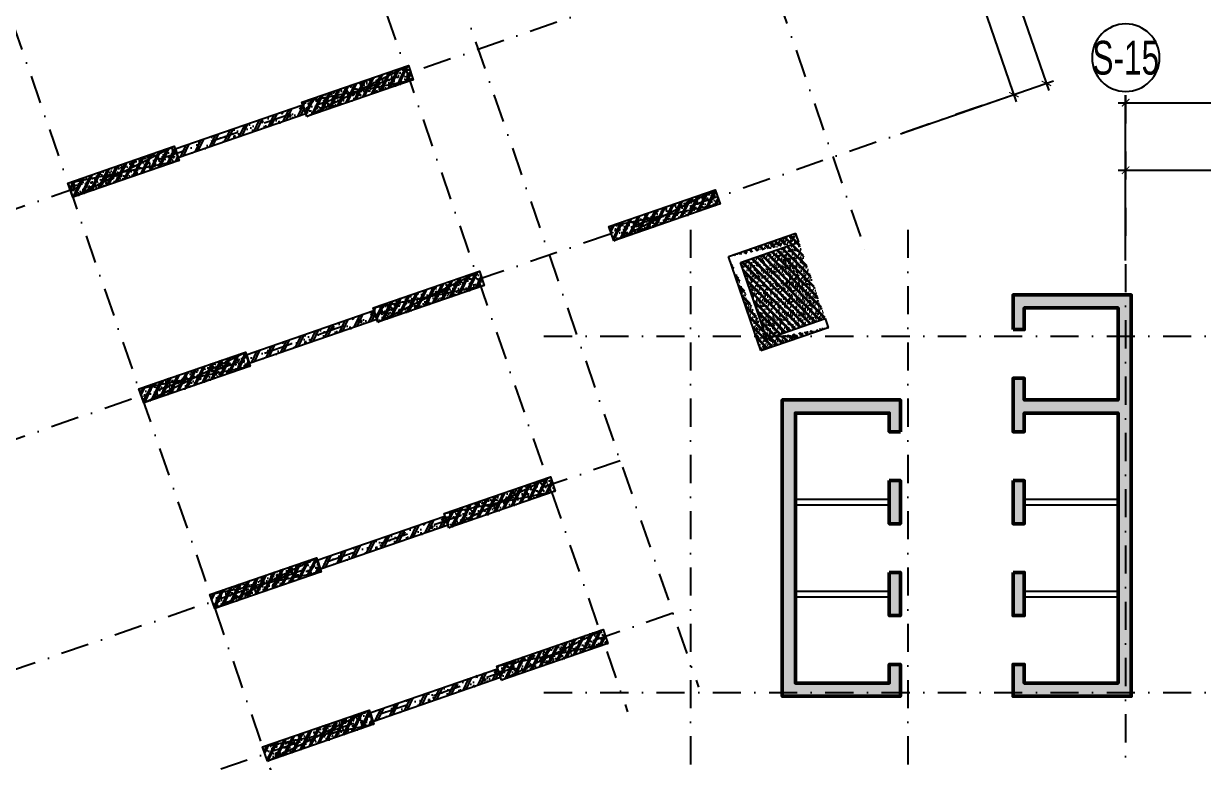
# Model space of a CAD drawing. Header units: millimetres. Extents: x -185400 to 961535, y -14070 to 330824.
# Drawn here: x -63294 to -31849, y 15707 to 35401 of the extents above; entities that cross this region are included whole.
import ezdxf
from ezdxf.enums import TextEntityAlignment as Align

# ---------------------------------------------------------------- set-up
doc = ezdxf.new("R2010")
doc.units = ezdxf.units.MM
doc.header["$LTSCALE"] = 300
doc.header["$MEASUREMENT"] = 0
doc.set_wipeout_variables(frame=1)
doc.linetypes.add('DASHDOT', pattern=[1, 0.5, -0.25, 0, -0.25])
doc.linetypes.add('HIDDEN', pattern=[0.375, 0.25, -0.125])
for name, color, linetype in [('AUDIT_I_220805193045-1', 50, 'Continuous'), ('AUDIT_I_220807103235-17', 50, 'Continuous'), ('KC2-COLUMN', 2, 'Continuous'), ('KC2-HATCH', 252, 'Continuous'), ('KT-Dim', 8, 'Continuous'), ('KT-Hatch', 251, 'Continuous'), ('KT-Kich thuoc', 9, 'Continuous'), ('KT-Luoi truc South Tower', 8, 'DASHDOT'), ('KT-Thay', 7, 'Continuous'), ('ST_MBDV Cot vach 220805$0$AUDIT_I_220805193045-5', 6, 'Continuous'), ('Xref_ST_MBDV Cot vach 30.7.2022$0$KT-Net cot vach', 6, 'Continuous')]:
    doc.layers.add(name, color=color, linetype=linetype)
doc.layers.add('KT-Chi gioi XD', color=7, linetype='HIDDEN', true_color=0x0066cc)
doc.layers.add('ST_MBDV Cot vach 220805$0$Xref_ST_MBDV Cot vach 30.7.2022$0$KT-Net cot vach', color=6, linetype='Continuous', lineweight=50)
doc.styles.add('Arial Narrow', font='ARIALN.TTF')
doc.styles.add('HBA-Text', font='GOTHIC.TTF')
doc.dimstyles.new('ccu12-200', dxfattribs={"dimscale": 200, "dimtxt": 2.5, "dimasz": 1, "dimexe": 1, "dimexo": 2, "dimgap": 1, "dimtad": 1, "dimdec": 0, "dimdsep": 46, "dimtxsty": 'Arial Narrow', "dimblk": 'ARCHTICK', "dimcen": -1, "dimdle": 1, "dimclrd": 256, "dimclre": 256, "dimclrt": 3, "dimadec": 0, "dimazin": 2, "dimtfac": 0.1, "dimtdec": 0, "dimtmove": 0, "dimatfit": 1, "dimldrblk": 'ARCHTICK', "dimfxl": 1, "dimtvp": 0.833333, "dimtolj": 1, "dimtzin": 12, "dimarcsym": 0})
pattern_1 = [(50, (-550, 3050), (286.904, -25.101), [30, -330]), (355, (-550, 3050), (-55.5, 300.877), [24, -264]), (100.451, (-526.1, 3047.9), (231.404, 275.776), [25.496, -280.457]), (46.184, (-550, 3130), (426.896, -66.208), [45, -495]), (96.636, (-514.43, 3124.5), (373.865, 389.647), [38.244, -420.685]), (351.184, (-550, 3130), (373.865, 389.65), [36, -396]), (21, (-510, 3110), (238.763, -161.048), [30, -330]), (326, (-510, 3110), (97.326, 290.06), [24, -264]), (71.451, (-490.1, 3096.58), (336.09, 129.012), [25.496, -280.457]), (37.5, (-550, 3050), (4.864, 133.1575), [0, -260.8, 0, -268, 0, -265]), (7.5, (-550, 3050), (105.228, 157.7647), [0, -152.8, 0, -254.8, 0, -101]), (327.5, (-639.2, 3050), (213.529, -9.022), [0, -100, 0, -312, 0, -414]), (317.5, (-679.2, 3050), (233.274, 40.042), [0, -130, 0, -207.2, 0, -294]), (45, (-550, 3050), (-120.208, 120.208), []), (45, (-550, 3099), (-120.208, 120.208), [])]

# ---------------------------------------------------------------- blocks, each defined once
blk = doc.blocks.new('_ARCHTICK')
at = {"color": 0, "linetype": 'ByBlock', "const_width": 0.15}
blk.add_lwpolyline([(-0.5, -0.5), (0.5, 0.5)], dxfattribs=at)
blk = doc.blocks.new('*D66')
at = {"layer": 'Defpoints', "color": 0, "transparency": 16777216}
for p in [(-42197, 37814, 0), (-36900, 33507), (-40305, 32332, 0)]:
    blk.add_point(p, dxfattribs=at)
at = {"layer": 'KT-Kich thuoc', "lineweight": -2, "transparency": 16777216}
for p, q in [((-41819, 37945), (-38604, 39055)), ((-38858, 39179), (-36835, 33318)), ((-39926, 32462), (-36711, 33573))]:
    blk.add_line(p, q, dxfattribs=at)
at = {"layer": 'KT-Kich thuoc', "lineweight": -2, "transparency": 16777216, "xscale": 200, "yscale": 200, "zscale": 200}
for p, rotation in [((-38793, 38990), 109.0471074763102), ((-36900, 33507), 289.0471074763101)]:
    blk.add_blockref('_ARCHTICK', p, dxfattribs=dict(at, rotation=rotation))
at = {"layer": 'KT-Kich thuoc', "color": 3, "transparency": 16777216, "insert": (-37416, 36397), "char_height": 500, "attachment_point": 5, "rotation": 289.0471, "style": 'Arial Narrow'}
blk.add_mtext('\\A1;5800', dxfattribs=at)
blk = doc.blocks.new('*D44')
at = {"layer": 'Defpoints', "color": 0, "transparency": 16777216}
for p in [(-48876, 62062, 0), (-36033, 33807), (-38792, 32854, 0)]:
    blk.add_point(p, dxfattribs=at)
at = {"layer": 'KT-Kich thuoc', "lineweight": -2, "transparency": 16777216}
for p, q in [((-48497, 62193), (-45928, 63080)), ((-46182, 63204), (-35968, 33617)), ((-38414, 32985), (-35844, 33872))]:
    blk.add_line(p, q, dxfattribs=at)
at = {"layer": 'KT-Kich thuoc', "lineweight": -2, "transparency": 16777216, "xscale": 200, "yscale": 200, "zscale": 200}
for p, rotation in [((-46117, 63015), 109.0471074763102), ((-36033, 33807), 289.0471074763101)]:
    blk.add_blockref('_ARCHTICK', p, dxfattribs=dict(at, rotation=rotation))
at = {"layer": 'KT-Kich thuoc', "color": 3, "transparency": 16777216, "insert": (-40645, 48559), "char_height": 500, "attachment_point": 5, "rotation": 289.0471, "style": 'Arial Narrow'}
blk.add_mtext('\\A1;30900', dxfattribs=at)
blk = doc.blocks.new('*D46')
at = {"layer": 'Defpoints', "color": 0, "transparency": 16777216}
for p in [(-25223, 31492), (-33923, 28684, 0), (-25223, 28649, 0)]:
    blk.add_point(p, dxfattribs=at)
at = {"layer": 'KT-Kich thuoc', "lineweight": -2, "transparency": 16777216}
for p, q in [((-34123, 31492), (-25023, 31492)), ((-33923, 29084), (-33923, 31692)), ((-25223, 29049), (-25223, 31692))]:
    blk.add_line(p, q, dxfattribs=at)
at = {"layer": 'KT-Kich thuoc', "lineweight": -2, "transparency": 16777216, "xscale": 200, "yscale": 200, "zscale": 200, "rotation": 180}
blk.add_blockref('_ARCHTICK', (-33923, 31492), dxfattribs=at)
at = {"layer": 'KT-Kich thuoc', "lineweight": -2, "transparency": 16777216, "xscale": 200, "yscale": 200, "zscale": 200}
blk.add_blockref('_ARCHTICK', (-25223, 31492), dxfattribs=at)
at = {"layer": 'KT-Kich thuoc', "color": 3, "transparency": 16777216, "insert": (-29573, 31947), "char_height": 500, "attachment_point": 5, "style": 'Arial Narrow'}
blk.add_mtext('\\A1;8700', dxfattribs=at)
blk = doc.blocks.new('*D50')
at = {"layer": 'Defpoints', "color": 0, "transparency": 16777216}
for p in [(-6323, 33292), (-33923, 28921), (-6323, 28921)]:
    blk.add_point(p, dxfattribs=at)
at = {"layer": 'KT-Kich thuoc', "lineweight": -2, "transparency": 16777216}
for p, q in [((-33923, 29321), (-33923, 33492)), ((-6323, 29321), (-6323, 33492)), ((-34123, 33292), (-6123, 33292))]:
    blk.add_line(p, q, dxfattribs=at)
at = {"layer": 'KT-Kich thuoc', "lineweight": -2, "transparency": 16777216, "xscale": 200, "yscale": 200, "zscale": 200, "rotation": 180}
blk.add_blockref('_ARCHTICK', (-33923, 33292), dxfattribs=at)
at = {"layer": 'KT-Kich thuoc', "lineweight": -2, "transparency": 16777216, "xscale": 200, "yscale": 200, "zscale": 200}
blk.add_blockref('_ARCHTICK', (-6323, 33292), dxfattribs=at)
at = {"layer": 'KT-Kich thuoc', "color": 3, "transparency": 16777216, "insert": (-20123, 33747), "char_height": 500, "attachment_point": 5, "style": 'Arial Narrow'}
blk.add_mtext('\\A1;27600', dxfattribs=at)
blk = doc.blocks.new('GRID-SYM-flat-73')
at = {"layer": 'AUDIT_I_220805193045-1'}
blk.add_circle((0, 0, 0), 900, dxfattribs=at)
at = {"layer": 'AUDIT_I_220805193045-1', "style": 'HBA-Text'}
blk.add_attdef('GRID', text='', height=900, rotation=359.6303, dxfattribs=at).set_placement((0, 0, 0), align=Align.MIDDLE_CENTER)
blk = doc.blocks.new('*U82')
h = blk.add_hatch()
h.set_pattern_fill('VATLIEU04', color=250, scale=40, style=0, pattern_type=2)
h.set_pattern_definition(pattern_1)
h.paths.add_polyline_path([(-475, -475), (-75, -475), (-75, 2525), (-475, 2525)])
at = {"color": 6, "ltscale": 0.25}
blk.add_lwpolyline([(-475, -475), (-75, -475), (-75, 2525), (-475, 2525)], close=True, dxfattribs=at)
at = {"layer": 'Defpoints', "linetype": 'ByBlock', "ltscale": 30}
for p, q in [((-75, -475), (-475, 2525)), ((-475, -475), (-75, 2525))]:
    blk.add_line(p, q, dxfattribs=at)
blk = doc.blocks.new('*U78')
h = blk.add_hatch()
h.set_pattern_fill('VATLIEU04', color=250, scale=40, style=0, pattern_type=2)
h.set_pattern_definition(pattern_1)
h.paths.add_polyline_path([(-475, -475), (-75, -475), (-75, 2525), (-475, 2525)])
at = {"color": 6, "ltscale": 0.25}
blk.add_lwpolyline([(-475, -475), (-75, -475), (-75, 2525), (-475, 2525)], close=True, dxfattribs=at)
at = {"layer": 'Defpoints', "linetype": 'ByBlock', "ltscale": 30}
for p, q in [((-75, -475), (-475, 2525)), ((-475, -475), (-75, 2525))]:
    blk.add_line(p, q, dxfattribs=at)
blk = doc.blocks.new('A$C4CF74F6B')
at = {"layer": 'KC2-HATCH'}
h = blk.add_hatch(dxfattribs=at)
h.set_pattern_fill('BT-01', color=256, scale=70, angle=200, pattern_type=2)
h.set_pattern_definition([(250, (-214155, -22588.96), (-486.8266, -130.4448), [52.5, -577.5]), (195, (-214155, -22588.96), (271.354, -461.5616), [42, -462]), (300.4514, (-214195.6, -22599.83), (-215.4732, -592.0062), [44.6181, -490.7995]), (246.1842, (-214107.13, -22720.5), (-741.6426, -146.6367), [78.75, -866.25]), (296.6356, (-214168.9, -22732.7), (-381.5894, -864.5314), [66.9272, -736.199]), (191.1842, (-214107.1, -22720.5), (-381.5887, -864.5317), [63, -693]), (221, (-214184.9, -22711.57), (-489.029, 121.9286), [52.5, -577.5]), (166, (-214184.9, -22711.57), (13.562, -535.2458), [42, -462]), (271.4514, (-214225.63, -22701.4), (-475.4674, -413.3168), [44.6181, -490.7995]), (237.5, (-214155.02, -22588.96), (71.70091, -221.88377), [0, -456.4, 0, -469, 0, -463.75]), (207.5, (-214155.02, -22588.96), (-78.61543, -322.4206), [0, -267.4, 0, -445.9, 0, -176.75]), (167.5, (-214008.33, -22535.57), (-356.54026, -112.96837), [0, -175, 0, -546, 0, -724.5]), (157.5, (-213942.55, -22511.63), (-359.6445, -205.47053), [0, -227.5, 0, -362.6, 0, -514.5]), (245, (-214155.02, -22588.96), (269.62657, -125.72893), []), (245, (-214125.7, -22669.54), (269.62657, -125.72893), [])])
h.paths.add_polyline_path([(-52848, 24252), (-52929, 24488), (-49527, 25663), (-49445, 25427)])
h = blk.add_hatch(dxfattribs=at)
h.set_pattern_fill('BT-01', color=256, scale=70, angle=200, pattern_type=2)
h.set_pattern_definition([(250, (-212262.2, -28071.4), (-486.8266, -130.4448), [52.5, -577.5]), (195, (-212262.2, -28071.4), (271.354, -461.5616), [42, -462]), (300.4514, (-212302.8, -28082.3), (-215.4732, -592.0062), [44.6181, -490.7995]), (246.1842, (-212214.3, -28202.97), (-741.6426, -146.6367), [78.75, -866.25]), (296.6356, (-212276.1, -28215.2), (-381.5894, -864.5314), [66.9272, -736.199]), (191.1842, (-212214.3, -28203), (-381.5887, -864.5317), [63, -693]), (221, (-212292.08, -28194), (-489.029, 121.9286), [52.5, -577.5]), (166, (-212292.1, -28194), (13.562, -535.2458), [42, -462]), (271.4514, (-212332.83, -28183.86), (-475.4674, -413.3168), [44.6181, -490.7995]), (237.5, (-212262.21, -28071.4), (71.70091, -221.88377), [0, -456.4, 0, -469, 0, -463.75]), (207.5, (-212262.2, -28071.4), (-78.61543, -322.4206), [0, -267.4, 0, -445.9, 0, -176.75]), (167.5, (-212115.52, -28018.02), (-356.54026, -112.96837), [0, -175, 0, -546, 0, -724.5]), (157.5, (-212049.75, -27994.08), (-359.6445, -205.47053), [0, -227.5, 0, -362.6, 0, -514.5]), (245, (-212262.2, -28071.4), (269.62657, -125.72893), []), (245, (-212232.88, -28152), (269.62657, -125.72893), [])])
h.paths.add_polyline_path([(-50955, 18769), (-51037, 19005), (-47634, 20181), (-47552, 19944)])
h = blk.add_hatch(dxfattribs=at)
h.set_pattern_fill('BT-01', color=256, scale=70, angle=200, pattern_type=2)
h.set_pattern_definition([(250, (-210369.4, -33553.86), (-486.8266, -130.4448), [52.5, -577.5]), (195, (-210369.4, -33553.86), (271.354, -461.5616), [42, -462]), (300.4514, (-210409.97, -33564.73), (-215.4732, -592.0062), [44.6181, -490.7995]), (246.1842, (-210321.5, -33685.4), (-741.6426, -146.6367), [78.75, -866.25]), (296.6356, (-210383.3, -33697.64), (-381.5894, -864.5314), [66.9272, -736.199]), (191.1842, (-210321.5, -33685.4), (-381.5887, -864.5317), [63, -693]), (221, (-210399.27, -33676.47), (-489.029, 121.9286), [52.5, -577.5]), (166, (-210399.27, -33676.47), (13.562, -535.2458), [42, -462]), (271.4514, (-210440, -33666.3), (-475.4674, -413.3168), [44.6181, -490.7995]), (237.5, (-210369.4, -33553.86), (71.70091, -221.88377), [0, -456.4, 0, -469, 0, -463.75]), (207.5, (-210369.4, -33553.86), (-78.61543, -322.4206), [0, -267.4, 0, -445.9, 0, -176.75]), (167.5, (-210222.72, -33500.47), (-356.54026, -112.96837), [0, -175, 0, -546, 0, -724.5]), (157.5, (-210156.94, -33476.53), (-359.6445, -205.47053), [0, -227.5, 0, -362.6, 0, -514.5]), (245, (-210369.4, -33553.86), (269.62657, -125.72893), []), (245, (-210340.08, -33634.44), (269.62657, -125.72893), [])])
h.paths.add_polyline_path([(-49062, 13287), (-49144, 13523), (-45741, 14698), (-45659, 14462)])
h = blk.add_hatch(dxfattribs=at)
h.set_pattern_fill('BT-01', color=256, scale=70, angle=200, pattern_type=2)
h.set_pattern_definition([(250, (-208966.1, -37618.44), (-486.8266, -130.4448), [52.5, -577.5]), (195, (-208966.1, -37618.44), (271.354, -461.5616), [42, -462]), (300.4514, (-209006.7, -37629.3), (-215.4732, -592.0062), [44.6181, -490.7995]), (246.1842, (-208918.23, -37750), (-741.6426, -146.6367), [78.75, -866.25]), (296.6356, (-208980.04, -37762.2), (-381.5894, -864.5314), [66.9272, -736.199]), (191.1842, (-208918.2, -37750), (-381.5887, -864.5317), [63, -693]), (221, (-208996, -37741.05), (-489.029, 121.9286), [52.5, -577.5]), (166, (-208996, -37741.05), (13.562, -535.2458), [42, -462]), (271.4514, (-209036.73, -37730.9), (-475.4674, -413.3168), [44.6181, -490.7995]), (237.5, (-208966.12, -37618.44), (71.70091, -221.88377), [0, -456.4, 0, -469, 0, -463.75]), (207.5, (-208966.12, -37618.44), (-78.61543, -322.4206), [0, -267.4, 0, -445.9, 0, -176.75]), (167.5, (-208819.43, -37565.05), (-356.54026, -112.96837), [0, -175, 0, -546, 0, -724.5]), (157.5, (-208753.65, -37541.1), (-359.6445, -205.47053), [0, -227.5, 0, -362.6, 0, -514.5]), (245, (-208966.12, -37618.44), (269.62657, -125.72893), []), (245, (-208936.8, -37699.02), (269.62657, -125.72893), [])])
h.paths.add_polyline_path([(-47659, 9222), (-47740, 9458), (-44338, 10634), (-44256, 10397)])
at = {"layer": 'KC2-COLUMN', "elevation": 0}
for points in [[(-52848, 24252), (-52929, 24488), (-49527, 25663), (-49445, 25427)], [(-50955, 18769), (-51037, 19005), (-47634, 20181), (-47552, 19944)], [(-49062, 13287), (-49144, 13523), (-45741, 14698), (-45659, 14462)], [(-47659, 9222), (-47740, 9458), (-44338, 10634), (-44256, 10397)]]:
    blk.add_lwpolyline(points, close=True, dxfattribs=at)
blk = doc.blocks.new('Asix South Tower')
at = {"layer": 'KT-Luoi truc South Tower', "ltscale": 5}
for p, q in [((-53965.4, 67304.5), (-40792.5, 29149.9)), ((-61527.4, 64693.7), (-45306.5, 17710.6)), ((-63417.9, 64041.1), (-47197, 17057.9)), ((-72397.8, 60940.8), (-54303.1, 8530.3)), ((-37736.8, 39354.3), (-105450.5, 15976.2)), ((-33923, 33491.9), (-33923, -4459.1)), ((-37735.1, 33218.9), (-103274.2, 10591.7)), ((-45523, 29903.8), (-45523, -4459.1)), ((-39723, 29903.8), (-39723, -4459.1)), ((-49426.2, 27070.4), (10118.8, 27070.4)), ((-47391.3, 23749.2), (-101381.4, 5109.2)), ((-45988, 19684.6), (-99978.1, 1044.6)), ((-49426.2, 17570.4), (10118.8, 17570.4))]:
    blk.add_line(p, q, dxfattribs=at)
at = {"layer": 'KT-Dim'}
ref = blk.add_blockref('GRID-SYM-flat-73', (-33917.9, 34491.9, 0), dxfattribs=dict(at, xscale=-1, rotation=179.6748020054017))
ref.add_attrib('GRID', 'S-15', dxfattribs={"layer": 'AUDIT_I_220807103235-17', "height": 900, "style": 'HBA-Text', "width": 0.7}).set_placement((-33917.9, 34491.9, 0), align=Align.MIDDLE_CENTER)
at = {"layer": 'KT-Kich thuoc'}
dim = blk.add_linear_dim(base=(-36033, 33806.5), p1=(-48875.5, 62062.4, 0), p2=(-38792.1, 32854, 0), angle=109.04711, dimstyle='ccu12-200', dxfattribs=at)
dim.commit()
dim.dimension.update_dxf_attribs({"geometry": '*D44', "text_midpoint": (-40644.7, 48559.2)})
dim = blk.add_linear_dim(base=(-36899.9, 33507.3), p1=(-42196.7, 37814.5, 0), p2=(-40304.5, 32331.8, 0), angle=109.04711, dimstyle='ccu12-200', dxfattribs=at)
dim.commit()
dim.dimension.update_dxf_attribs({"geometry": '*D66', "text_midpoint": (-37846.3, 36248.5), "dimtype": 128})
for base, p1, p2, picture, middle in [((-6323, 33291.9), (-33923, 28921.3), (-6323, 28921.3), '*D50', (-20123, 33747.2)), ((-25223, 31491.9), (-33923, 28684.3, 0), (-25223, 28648.7, 0), '*D46', (-29573, 31947.2))]:
    dim = blk.add_linear_dim(base=base, p1=p1, p2=p2, dimstyle='ccu12-200', dxfattribs=at)
    dim.commit()
    dim.dimension.update_dxf_attribs({"geometry": picture, "text_midpoint": middle})

msp = doc.modelspace()

# ---------------------------------------------------------------- hatches: boundary and pattern name
at = {"layer": 'KT-Hatch'}
h = msp.add_hatch(dxfattribs=at)
h.set_pattern_fill('BTCT', color=256, scale=30)
h.set_pattern_definition([(50, (0, 0), (215.17805, -18.82564), [22.5, -247.5]), (355, (0, 0), (-41.6254, 225.6576), [18, -198]), (100.4514, (17.93, -1.57), (173.5528, 206.8319), [19.1221, -210.3426]), (46.1842, (0, 60), (320.1723, -49.6557), [33.75, -371.25]), (96.6356, (26.68, 55.86), (280.3988, 292.2354), [28.683, -315.514]), (351.1842, (0, 60), (280.3986, 292.2356), [27, -297]), (21, (30, 45), (179.0721, -120.78567), [22.5, -247.5]), (326, (30, 45), (72.9946, 217.545), [18, -198]), (71.4514, (44.92, 34.93), (252.0668, 96.75915), [19.1221, -210.3426]), (37.5, (0, 0), (3.64796, 99.86816), [0, -195.6, 0, -201, 0, -198.75]), (7.5, (0, 0), (78.92086, 118.32351), [0, -114.6, 0, -191.1, 0, -75.75]), (327.5, (-66.9, 0), (160.14673, -6.76646), [0, -75, 0, -234, 0, -310.5]), (317.5, (-96.9, 0), (174.95585, 30.0315), [0, -97.5, 0, -155.4, 0, -220.5]), (45, (0, 0), (-79.54951, 79.54951), []), (45, (53.03, 0), (-79.54951, 79.54951), [])])
h.paths.add_polyline_path([(-36623, 20770.4), (-36923, 20770.4), (-36923, 19620.4), (-36623, 19620.4)], flags=17)
h.paths.add_polyline_path([(-36623, 23220.4), (-36923, 23220.4), (-36923, 22070.4), (-36623, 22070.4)], flags=17)
h.paths.add_polyline_path([(-36623, 25020.4), (-34123, 25020.4), (-34123, 17820.4), (-36623, 17820.4), (-36623, 18320.4), (-36923, 18320.4), (-36923, 17470.4), (-33773, 17470.4), (-33773, 28170.4), (-36923, 28170.4), (-36923, 27245.4), (-36623, 27245.4), (-36623, 27820.4), (-34123, 27820.4), (-34123, 25370.4), (-36623, 25370.4), (-36623, 25945.4), (-36923, 25945.4), (-36923, 24520.4), (-36623, 24520.4)])
h.paths.add_polyline_path([(-39923, 18320.4), (-40223, 18320.4), (-40223, 17820.4), (-42723, 17820.4), (-42723, 25020.4), (-40223, 25020.4), (-40223, 24520.4), (-39923, 24520.4), (-39923, 25370.4), (-43073, 25370.4), (-43073, 17470.4), (-39923, 17470.4)])
h.paths.add_polyline_path([(-39923, 20770.4), (-40223, 20770.4), (-40223, 19620.4), (-39923, 19620.4)], flags=17)
h.paths.add_polyline_path([(-39923, 23220.4), (-40223, 23220.4), (-40223, 22070.4), (-39923, 22070.4)], flags=17)
at = {"layer": 'Xref_ST_MBDV Cot vach 30.7.2022$0$KT-Net cot vach'}
h = msp.add_hatch(dxfattribs=at)
h.set_pattern_fill('1BETONG2-BOP', color=250, scale=30, style=0, pattern_type=2)
h.set_pattern_definition([(50, (73389.46, -177045.18), (215.17805, -18.82564), [22.5, -247.5]), (355, (73389.46, -177045.18), (-41.6254, 225.65764), [18, -198]), (100.4514, (73407.39, -177046.75), (173.55281, 206.83186), [19.12206, -210.34263]), (46.1842, (73389.46, -176985.18), (320.1723, -49.6557), [33.75, -371.25]), (96.6356, (73416.14, -176989.32), (280.3988, 292.23536), [28.6831, -315.5139]), (351.1842, (73389.46, -176985.18), (280.3986, 292.2356), [27, -297]), (21, (73419.46, -177000.18), (179.07212, -120.78567), [22.5, -247.5]), (226, (73419.46, -177000.18), (201.56464, -109.66194), [18, -198]), (71.4514, (73434.38, -177010.25), (252.06679, 96.75915), [19.12206, -210.34263]), (67.5, (73389.455, -177045.18), (-46.774855, 88.312339), [0, -195.6, 0, -201, 0, -198.75]), (4.5, (73389.46, -177045.18), (85.005277, 114.030957), [0, -114.6, 0, -191.1, 0, -75.75]), (327.5, (73322.555, -177045.18), (160.14673, -6.766462), [0, -75, 0, -234, 0, -310.5]), (317.5, (73292.56, -177045.18), (174.95585, 30.031495), [0, -97.5, 0, -155.4, 0, -220.5]), (315, (73389.46, -177045.18), (90.156115, 90.156115), []), (315, (73389.46, -177008.43), (90.156115, 90.156115), [])])
edge = h.paths.add_edge_path()
edge.add_line((-42712.4, 29807.8), (-44508.3, 29187.8))
edge.add_line((-42630.8, 29571.5), (-44190.5, 29033))
edge.add_line((-43643.5, 26682.9), (-44510, 29192.6))
edge.add_line((-43488.8, 27000.8), (-44190.5, 29033))
edge.add_line((-43643.5, 26682.9), (-41847.6, 27302.9))
edge.add_line((-43488.8, 27000.8), (-41929.2, 27539.3))
edge.add_line((-41929.2, 27539.3), (-41847.6, 27302.9))
edge.add_line((-42630.8, 29571.5), (-42712.4, 29807.8))

# ---------------------------------------------------------------- linework, layer by layer
at = {"layer": 'KT-Thay'}
for p, q in [((-42723, 22720.4, 0), (-40223, 22720.4, 0)), ((-36623, 22720.4, 0), (-34123, 22720.4, 0)), ((-42723, 22570.4, 0), (-40223, 22570.4, 0)), ((-36623, 22570.4, 0), (-34123, 22570.4, 0)), ((-42723, 20270.4, 0), (-40223, 20270.4, 0)), ((-36623, 20270.4, 0), (-34123, 20270.4, 0)), ((-42723, 20120.4, 0), (-40223, 20120.4, 0)), ((-36623, 20120.4, 0), (-34123, 20120.4, 0))]:
    msp.add_line(p, q, dxfattribs=at)
at = {"layer": 'ST_MBDV Cot vach 220805$0$Xref_ST_MBDV Cot vach 30.7.2022$0$KT-Net cot vach', "elevation": 0}
for points in [[(-36923, 27245.4), (-36923, 28170.4), (-33773, 28170.4), (-33773, 17470.4), (-36923, 17470.4), (-36923, 18320.4), (-36623, 18320.4), (-36623, 17820.4), (-34123, 17820.4), (-34123, 25020.4), (-36623, 25020.4), (-36623, 24520.4), (-36923, 24520.4), (-36923, 25945.4), (-36623, 25945.4), (-36623, 25370.4), (-34123, 25370.4), (-34123, 27820.4), (-36623, 27820.4), (-36623, 27245.4)], [(-39923, 24520.4), (-39923, 25370.4), (-43073, 25370.4), (-43073, 17470.4), (-39923, 17470.4), (-39923, 18320.4), (-40223, 18320.4), (-40223, 17820.4), (-42723, 17820.4), (-42723, 25020.4), (-40223, 25020.4), (-40223, 24520.4)], [(-40223, 23220.4), (-39923, 23220.4), (-39923, 22070.4), (-40223, 22070.4)], [(-36923, 23220.4), (-36623, 23220.4), (-36623, 22070.4), (-36923, 22070.4)], [(-40223, 20770.4), (-39923, 20770.4), (-39923, 19620.4), (-40223, 19620.4)], [(-36923, 20770.4), (-36623, 20770.4), (-36623, 19620.4), (-36923, 19620.4)]]:
    msp.add_lwpolyline(points, close=True, dxfattribs=at)
at = {"layer": 'Xref_ST_MBDV Cot vach 30.7.2022$0$KT-Net cot vach'}
for p, q in [((-42712.4, 29807.8, 0), (-44508.3, 29187.8, 0)), ((-44190.5, 29033, 0), (-42630.8, 29571.5, 0)), ((-42630.8, 29571.5, 0), (-42712.4, 29807.8, 0)), ((-43643.5, 26682.9, 0), (-44510, 29192.6, 0)), ((-43488.8, 27000.8), (-44190.5, 29033, 0)), ((-43488.8, 27000.8), (-41929.2, 27539.3, 0)), ((-41929.2, 27539.3, 0), (-41847.6, 27302.9, 0)), ((-43643.5, 26682.9, 0), (-41847.6, 27302.9, 0))]:
    msp.add_line(p, q, dxfattribs=at)

# ---------------------------------------------------------------- block references
at = {"layer": 'ST_MBDV Cot vach 220805$0$AUDIT_I_220805193045-5', "linetype": 'ByBlock', "xscale": -0.9999999999999989, "rotation": 289.0471379532163}
msp.add_blockref('*U78', (-47270.8, 30217.9, 0), dxfattribs=at)

# ---------------------------------------------------------------- wipeouts: each hides what was drawn before it
for points in [[(-59252.5, 32058.7), (-55849.6, 33233.6), (-55768.2, 32997.7), (-59170.9, 31822.4)], [(-57360.7, 26575.4), (-53957.8, 27750.3), (-53876.4, 27514.4), (-57279.1, 26339.1)], [(-55466.8, 21093.4), (-52063.9, 22268.2), (-51982.4, 22032.3), (-55385.2, 20857.1)], [(-54063.5, 17028.8), (-50660.6, 18203.6), (-50579.1, 17967.7), (-53981.9, 16792.5)]]:
    msp.add_wipeout(points).translate(0, 0, 0).dxf.layer = 'KT-Kich thuoc'

# ---------------------------------------------------------------- next in the draw order: linework, layer by layer
at = {"layer": 'KT-Chi gioi XD', "lineweight": 13, "ltscale": 10, "elevation": 0, "flags": 128}
msp.add_lwpolyline([(-29078.1, 143772.1), (-33774.2, 161645), (-36124.3, 162456.9), (-45058.2, 155685.5), (-68562, 137753.5), (-92229.5, 120645.5, 0.684877), (-61797, 6849.6), (-41426.4, 4693.7), (-2997.3, 5908.3), (-146.9, 9554.9)], format="xyb", close=True, dxfattribs=at)

# ---------------------------------------------------------------- next in the draw order: block references
at = {"layer": 'KT-Kich thuoc'}
for name, p in [('A$C4CF74F6B', (-6323.1, 7570.6, 0)), ('Asix South Tower', (0, 0))]:
    msp.add_blockref(name, p, dxfattribs=at)
at = {"layer": 'ST_MBDV Cot vach 220805$0$AUDIT_I_220805193045-5', "linetype": 'ByBlock', "xscale": -0.9999999999999989, "rotation": 289.0471379532163}
for p in [(-55449.5, 33530.1, 0), (-61688.3, 31376.7, 0), (-53556.7, 28047.7, 0), (-59795.3, 25893.8, 0), (-51663.9, 22565.2, 0), (-57902.5, 20411.3, 0), (-50260.6, 18500.6, 0), (-56499.2, 16346.7, 0)]:
    msp.add_blockref('*U82', p, dxfattribs=at)

doc.saveas('drawing.dxf')
